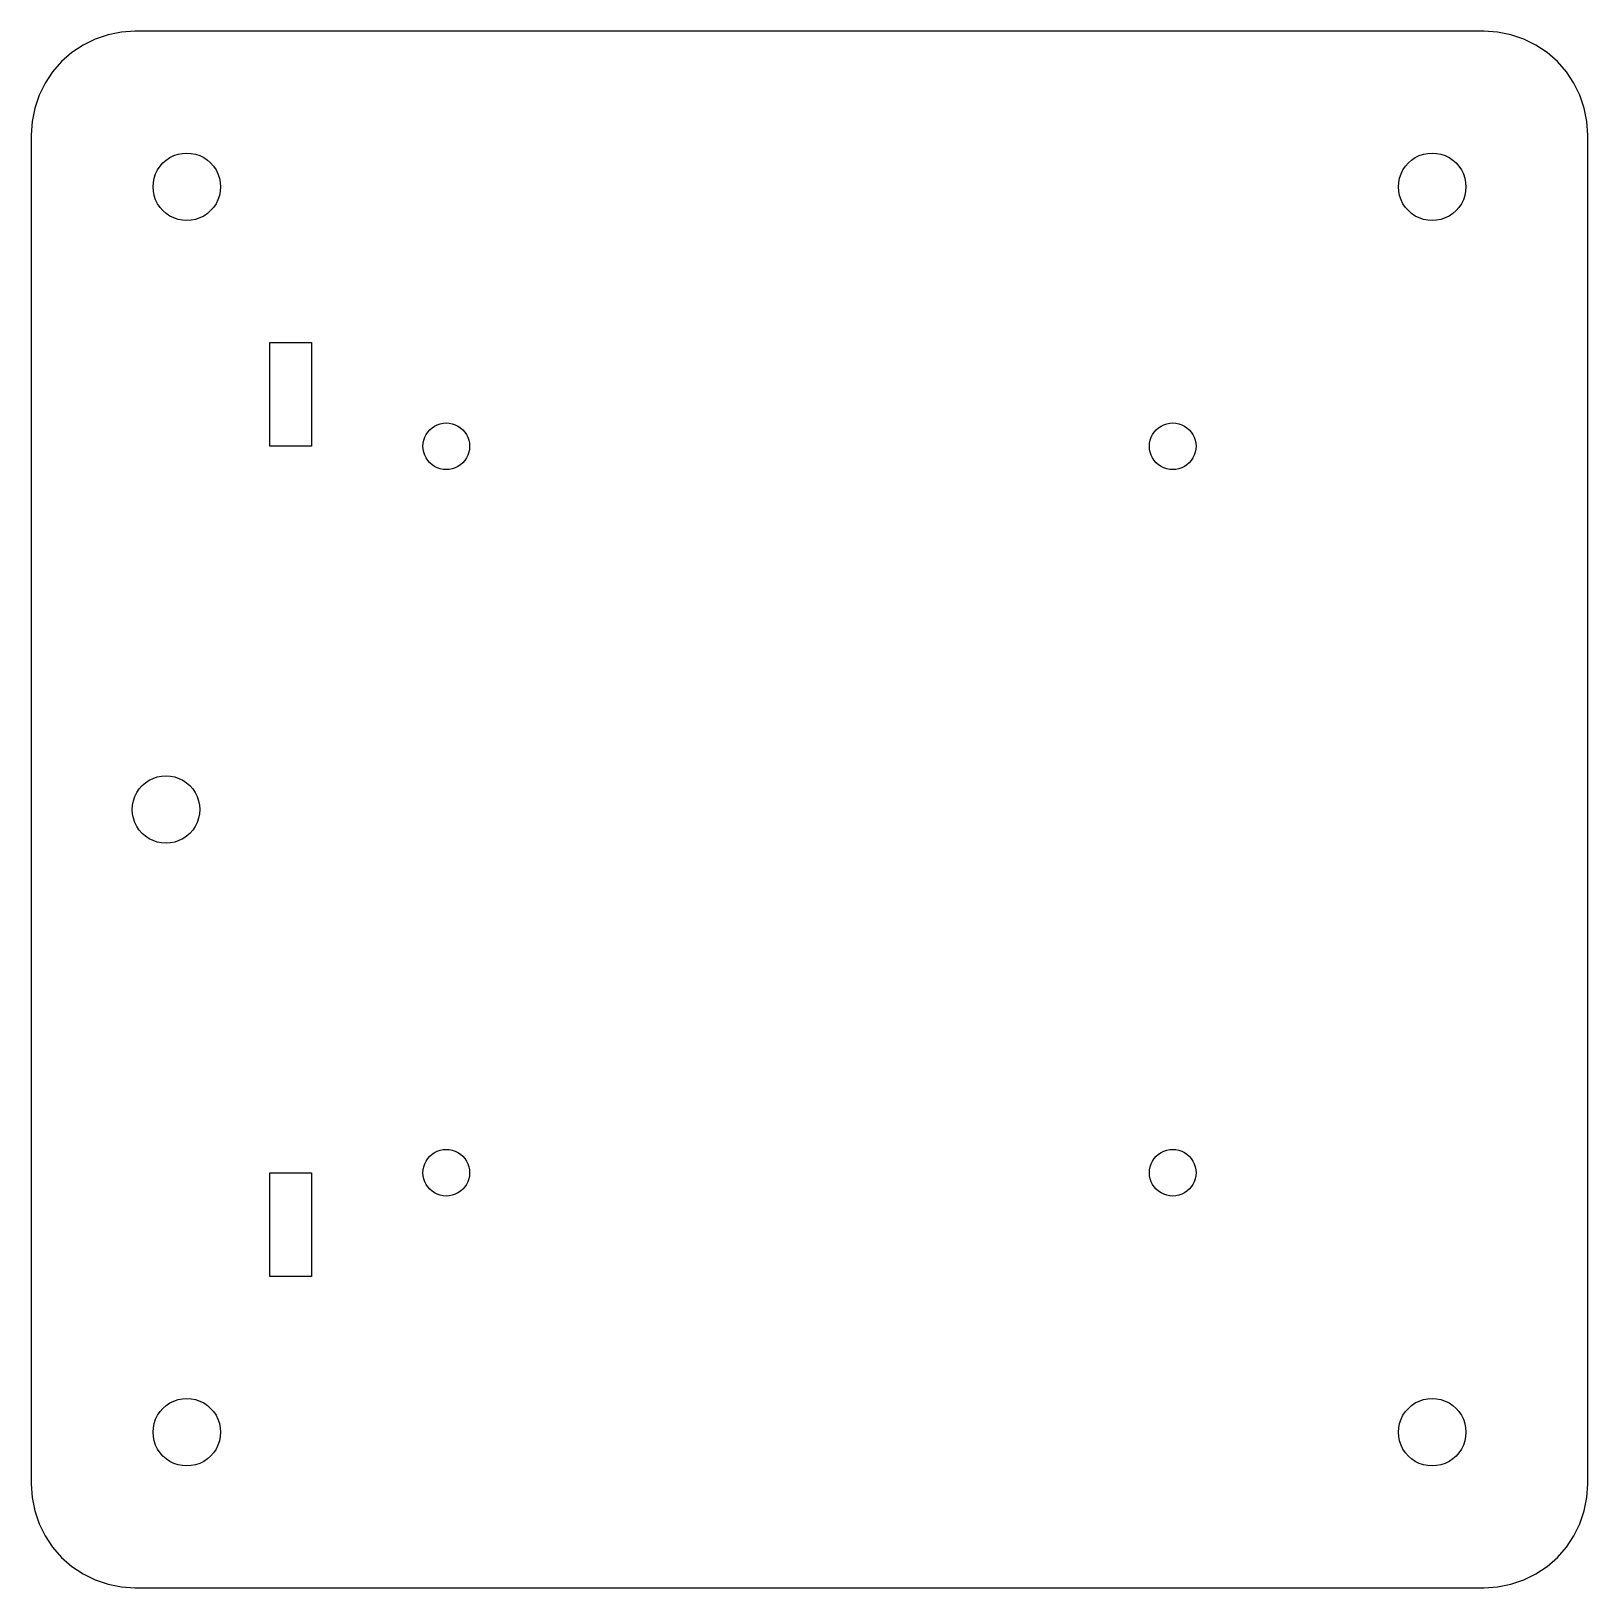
# Model space of a CAD drawing. Header units: metres. Extents: x -75 to 75, y -75 to 75.
import ezdxf

# ---------------------------------------------------------------- set-up
doc = ezdxf.new("R2010")
doc.units = ezdxf.units.M

msp = doc.modelspace()

# ---------------------------------------------------------------- linework, layer by layer
for p, q in [((-65, 75), (-66.3053, 74.9144)), ((65, 75), (-65, 75)), ((66.3053, 74.9144), (65, 75)), ((-70, 73.6602), (-71.0876, 72.9335)), ((-68.8268, 74.2388), (-70, 73.6602)), ((-67.5882, 74.6593), (-68.8268, 74.2388)), ((-66.3053, 74.9144), (-67.5882, 74.6593)), ((67.5882, 74.6593), (66.3053, 74.9144)), ((68.8268, 74.2388), (67.5882, 74.6593)), ((70, 73.6602), (68.8268, 74.2388)), ((71.0876, 72.9335), (70, 73.6602)), ((-72.0711, 72.0711), (-72.9335, 71.0876)), ((-71.0876, 72.9335), (-72.0711, 72.0711)), ((72.0711, 72.0711), (71.0876, 72.9335)), ((72.9335, 71.0876), (72.0711, 72.0711)), ((-72.9335, 71.0876), (-73.6602, 70)), ((73.6602, 70), (72.9335, 71.0876)), ((-73.6602, 70), (-74.2388, 68.8268)), ((74.2388, 68.8268), (73.6602, 70)), ((-74.6593, 67.5882), (-74.9144, 66.3053)), ((-74.2388, 68.8268), (-74.6593, 67.5882)), ((74.6593, 67.5882), (74.2388, 68.8268)), ((74.9144, 66.3053), (74.6593, 67.5882)), ((-74.9144, 66.3053), (-75, 65)), ((75, 65), (74.9144, 66.3053)), ((-75, 65), (-75, -65)), ((75, -65), (75, 65)), ((-61.625, 62.8146), (-61.2437, 63.0026)), ((-61.2437, 63.0026), (-60.8412, 63.1393)), ((-60.8412, 63.1393), (-60.4242, 63.2222)), ((-60.4242, 63.2222), (-60, 63.25)), ((-60, 63.25), (-59.5758, 63.2222)), ((-59.5758, 63.2222), (-59.1588, 63.1393)), ((-59.1588, 63.1393), (-58.7563, 63.0026)), ((-58.7563, 63.0026), (-58.375, 62.8146)), ((58.375, 62.8146), (58.7563, 63.0026)), ((58.7563, 63.0026), (59.1588, 63.1393)), ((59.1588, 63.1393), (59.5758, 63.2222)), ((59.5758, 63.2222), (60, 63.25)), ((60, 63.25), (60.4242, 63.2222)), ((60.4242, 63.2222), (60.8412, 63.1393)), ((60.8412, 63.1393), (61.2437, 63.0026)), ((61.2437, 63.0026), (61.625, 62.8146)), ((-63.0026, 61.2437), (-62.8146, 61.625)), ((-62.8146, 61.625), (-62.5784, 61.9785)), ((-62.5784, 61.9785), (-62.2981, 62.2981)), ((-62.2981, 62.2981), (-61.9785, 62.5784)), ((-61.9785, 62.5784), (-61.625, 62.8146)), ((-58.375, 62.8146), (-58.0215, 62.5784)), ((-58.0215, 62.5784), (-57.7019, 62.2981)), ((-57.7019, 62.2981), (-57.4216, 61.9785)), ((-57.4216, 61.9785), (-57.1854, 61.625)), ((-57.1854, 61.625), (-56.9974, 61.2437)), ((56.9974, 61.2437), (57.1854, 61.625)), ((57.1854, 61.625), (57.4216, 61.9785)), ((57.4216, 61.9785), (57.7019, 62.2981)), ((57.7019, 62.2981), (58.0215, 62.5784)), ((58.0215, 62.5784), (58.375, 62.8146)), ((61.625, 62.8146), (61.9785, 62.5784)), ((61.9785, 62.5784), (62.2981, 62.2981)), ((62.2981, 62.2981), (62.5784, 61.9785)), ((62.5784, 61.9785), (62.8146, 61.625)), ((62.8146, 61.625), (63.0026, 61.2437)), ((-63.25, 60), (-63.2222, 60.4242)), ((-63.2222, 59.5758), (-63.25, 60)), ((-63.2222, 60.4242), (-63.1393, 60.8412)), ((-63.1393, 60.8412), (-63.0026, 61.2437)), ((-56.9974, 61.2437), (-56.8607, 60.8412)), ((-56.8607, 60.8412), (-56.7778, 60.4242)), ((-56.7778, 60.4242), (-56.75, 60)), ((-56.75, 60), (-56.7778, 59.5758)), ((56.75, 60), (56.7778, 60.4242)), ((56.7778, 59.5758), (56.75, 60)), ((56.7778, 60.4242), (56.8607, 60.8412)), ((56.8607, 60.8412), (56.9974, 61.2437)), ((63.0026, 61.2437), (63.1393, 60.8412)), ((63.1393, 60.8412), (63.2222, 60.4242)), ((63.2222, 60.4242), (63.25, 60)), ((63.25, 60), (63.2222, 59.5758)), ((-63.1393, 59.1588), (-63.2222, 59.5758)), ((-63.0026, 58.7563), (-63.1393, 59.1588)), ((-62.8146, 58.375), (-63.0026, 58.7563)), ((-56.9974, 58.7563), (-57.1854, 58.375)), ((-56.8607, 59.1588), (-56.9974, 58.7563)), ((-56.7778, 59.5758), (-56.8607, 59.1588)), ((56.8607, 59.1588), (56.7778, 59.5758)), ((56.9974, 58.7563), (56.8607, 59.1588)), ((57.1854, 58.375), (56.9974, 58.7563)), ((63.0026, 58.7563), (62.8146, 58.375)), ((63.1393, 59.1588), (63.0026, 58.7563)), ((63.2222, 59.5758), (63.1393, 59.1588)), ((-62.5784, 58.0215), (-62.8146, 58.375)), ((-62.2981, 57.7019), (-62.5784, 58.0215)), ((-61.9785, 57.4216), (-62.2981, 57.7019)), ((-61.625, 57.1854), (-61.9785, 57.4216)), ((-61.2437, 56.9974), (-61.625, 57.1854)), ((-58.375, 57.1854), (-58.7563, 56.9974)), ((-58.0215, 57.4216), (-58.375, 57.1854)), ((-57.7019, 57.7019), (-58.0215, 57.4216)), ((-57.4216, 58.0215), (-57.7019, 57.7019)), ((-57.1854, 58.375), (-57.4216, 58.0215)), ((57.4216, 58.0215), (57.1854, 58.375)), ((57.7019, 57.7019), (57.4216, 58.0215)), ((58.0215, 57.4216), (57.7019, 57.7019)), ((58.375, 57.1854), (58.0215, 57.4216)), ((58.7563, 56.9974), (58.375, 57.1854)), ((61.625, 57.1854), (61.2437, 56.9974)), ((61.9785, 57.4216), (61.625, 57.1854)), ((62.2981, 57.7019), (61.9785, 57.4216)), ((62.5784, 58.0215), (62.2981, 57.7019)), ((62.8146, 58.375), (62.5784, 58.0215)), ((-60.8412, 56.8607), (-61.2437, 56.9974)), ((-60.4242, 56.7778), (-60.8412, 56.8607)), ((-60, 56.75), (-60.4242, 56.7778)), ((-59.5758, 56.7778), (-60, 56.75)), ((-59.1588, 56.8607), (-59.5758, 56.7778)), ((-58.7563, 56.9974), (-59.1588, 56.8607)), ((59.1588, 56.8607), (58.7563, 56.9974)), ((59.5758, 56.7778), (59.1588, 56.8607)), ((60, 56.75), (59.5758, 56.7778)), ((60.4242, 56.7778), (60, 56.75)), ((60.8412, 56.8607), (60.4242, 56.7778)), ((61.2437, 56.9974), (60.8412, 56.8607)), ((-52, 35), (-52, 45)), ((-52, 45), (-48, 45)), ((-48, 45), (-48, 35)), ((-37.0787, 35.861), (-36.9485, 36.125)), ((-36.9485, 36.125), (-36.785, 36.3697)), ((-36.785, 36.3697), (-36.591, 36.591)), ((-36.591, 36.591), (-36.3697, 36.785)), ((-36.3697, 36.785), (-36.125, 36.9485)), ((-36.125, 36.9485), (-35.861, 37.0787)), ((-35.861, 37.0787), (-35.5823, 37.1733)), ((-35.5823, 37.1733), (-35.2937, 37.2307)), ((-35.2937, 37.2307), (-35, 37.25)), ((-35, 37.25), (-34.7063, 37.2307)), ((-34.7063, 37.2307), (-34.4176, 37.1733)), ((-34.4176, 37.1733), (-34.139, 37.0787)), ((-34.139, 37.0787), (-33.875, 36.9485)), ((-33.875, 36.9485), (-33.6303, 36.785)), ((-33.6303, 36.785), (-33.409, 36.591)), ((-33.409, 36.591), (-33.215, 36.3697)), ((-33.215, 36.3697), (-33.0514, 36.125)), ((-33.0514, 36.125), (-32.9213, 35.861)), ((32.9213, 35.861), (33.0514, 36.125)), ((33.0514, 36.125), (33.215, 36.3697)), ((33.215, 36.3697), (33.409, 36.591)), ((33.409, 36.591), (33.6303, 36.785)), ((33.6303, 36.785), (33.875, 36.9485)), ((33.875, 36.9485), (34.139, 37.0787)), ((34.139, 37.0787), (34.4176, 37.1733)), ((34.4176, 37.1733), (34.7063, 37.2307)), ((34.7063, 37.2307), (35, 37.25)), ((35, 37.25), (35.2937, 37.2307)), ((35.2937, 37.2307), (35.5823, 37.1733)), ((35.5823, 37.1733), (35.861, 37.0787)), ((35.861, 37.0787), (36.125, 36.9485)), ((36.125, 36.9485), (36.3697, 36.785)), ((36.3697, 36.785), (36.591, 36.591)), ((36.591, 36.591), (36.785, 36.3697)), ((36.785, 36.3697), (36.9485, 36.125)), ((36.9485, 36.125), (37.0787, 35.861)), ((-48, 35), (-52, 35)), ((-37.25, 35), (-37.2307, 35.2937)), ((-37.2307, 34.7063), (-37.25, 35)), ((-37.2307, 35.2937), (-37.1733, 35.5823)), ((-37.1733, 34.4176), (-37.2307, 34.7063)), ((-37.1733, 35.5823), (-37.0787, 35.861)), ((-32.9213, 35.861), (-32.8267, 35.5823)), ((-32.8267, 35.5823), (-32.7692, 35.2937)), ((-32.7692, 34.7063), (-32.8267, 34.4176)), ((-32.7692, 35.2937), (-32.75, 35)), ((-32.75, 35), (-32.7692, 34.7063)), ((32.75, 35), (32.7692, 35.2937)), ((32.7692, 34.7063), (32.75, 35)), ((32.7692, 35.2937), (32.8267, 35.5823)), ((32.8267, 34.4176), (32.7692, 34.7063)), ((32.8267, 35.5823), (32.9213, 35.861)), ((37.0787, 35.861), (37.1733, 35.5823)), ((37.1733, 35.5823), (37.2307, 35.2937)), ((37.2307, 34.7063), (37.1733, 34.4176)), ((37.2307, 35.2937), (37.25, 35)), ((37.25, 35), (37.2307, 34.7063)), ((-37.0787, 34.139), (-37.1733, 34.4176)), ((-36.9485, 33.875), (-37.0787, 34.139)), ((-36.785, 33.6303), (-36.9485, 33.875)), ((-36.591, 33.409), (-36.785, 33.6303)), ((-36.3697, 33.215), (-36.591, 33.409)), ((-36.125, 33.0514), (-36.3697, 33.215)), ((-35.861, 32.9213), (-36.125, 33.0514)), ((-33.875, 33.0514), (-34.139, 32.9213)), ((-33.6303, 33.215), (-33.875, 33.0514)), ((-33.409, 33.409), (-33.6303, 33.215)), ((-33.215, 33.6303), (-33.409, 33.409)), ((-33.0514, 33.875), (-33.215, 33.6303)), ((-32.9213, 34.139), (-33.0514, 33.875)), ((-32.8267, 34.4176), (-32.9213, 34.139)), ((32.9213, 34.139), (32.8267, 34.4176)), ((33.0514, 33.875), (32.9213, 34.139)), ((33.215, 33.6303), (33.0514, 33.875)), ((33.409, 33.409), (33.215, 33.6303)), ((33.6303, 33.215), (33.409, 33.409)), ((33.875, 33.0514), (33.6303, 33.215)), ((34.139, 32.9213), (33.875, 33.0514)), ((36.125, 33.0514), (35.861, 32.9213)), ((36.3697, 33.215), (36.125, 33.0514)), ((36.591, 33.409), (36.3697, 33.215)), ((36.785, 33.6303), (36.591, 33.409)), ((36.9485, 33.875), (36.785, 33.6303)), ((37.0787, 34.139), (36.9485, 33.875)), ((37.1733, 34.4176), (37.0787, 34.139)), ((-35.5823, 32.8267), (-35.861, 32.9213)), ((-35.2937, 32.7692), (-35.5823, 32.8267)), ((-35, 32.75), (-35.2937, 32.7692)), ((-34.7063, 32.7692), (-35, 32.75)), ((-34.4176, 32.8267), (-34.7063, 32.7692)), ((-34.139, 32.9213), (-34.4176, 32.8267)), ((34.4176, 32.8267), (34.139, 32.9213)), ((34.7063, 32.7692), (34.4176, 32.8267)), ((35, 32.75), (34.7063, 32.7692)), ((35.2937, 32.7692), (35, 32.75)), ((35.5823, 32.8267), (35.2937, 32.7692)), ((35.861, 32.9213), (35.5823, 32.8267)), ((-63.625, 2.81458), (-63.2437, 3.00259)), ((-63.2437, 3.00259), (-62.8412, 3.13925)), ((-62.8412, 3.13925), (-62.4242, 3.22218)), ((-62.4242, 3.22218), (-62, 3.25)), ((-62, 3.25), (-61.5758, 3.22218)), ((-61.5758, 3.22218), (-61.1588, 3.13925)), ((-61.1588, 3.13925), (-60.7563, 3.00259)), ((-60.7563, 3.00259), (-60.375, 2.81458)), ((-65.0026, 1.24371), (-64.8146, 1.625)), ((-64.8146, 1.625), (-64.5784, 1.97847)), ((-64.5784, 1.97847), (-64.2981, 2.2981)), ((-64.2981, 2.2981), (-63.9785, 2.57838)), ((-63.9785, 2.57838), (-63.625, 2.81458)), ((-60.375, 2.81458), (-60.0215, 2.57838)), ((-60.0215, 2.57838), (-59.7019, 2.2981)), ((-59.7019, 2.2981), (-59.4216, 1.97847)), ((-59.4216, 1.97847), (-59.1854, 1.625)), ((-59.1854, 1.625), (-58.9974, 1.24371)), ((-65.25, 0), (-65.2222, 0.42421)), ((-65.2222, -0.42421), (-65.25, 0)), ((-65.2222, 0.42421), (-65.1393, 0.84116)), ((-65.1393, 0.84116), (-65.0026, 1.24371)), ((-58.9974, 1.24371), (-58.8607, 0.84116)), ((-58.8607, 0.84116), (-58.7778, 0.42421)), ((-58.7778, 0.42421), (-58.75, 0)), ((-58.75, 0), (-58.7778, -0.42421)), ((-65.1393, -0.84116), (-65.2222, -0.42421)), ((-65.0026, -1.24371), (-65.1393, -0.84116)), ((-64.8146, -1.625), (-65.0026, -1.24371)), ((-58.9974, -1.24371), (-59.1854, -1.625)), ((-58.8607, -0.84116), (-58.9974, -1.24371)), ((-58.7778, -0.42421), (-58.8607, -0.84116)), ((-64.5784, -1.97847), (-64.8146, -1.625)), ((-64.2981, -2.2981), (-64.5784, -1.97847)), ((-63.9785, -2.57838), (-64.2981, -2.2981)), ((-63.625, -2.81458), (-63.9785, -2.57838)), ((-63.2437, -3.00259), (-63.625, -2.81458)), ((-60.375, -2.81458), (-60.7563, -3.00259)), ((-60.0215, -2.57838), (-60.375, -2.81458)), ((-59.7019, -2.2981), (-60.0215, -2.57838)), ((-59.4216, -1.97847), (-59.7019, -2.2981)), ((-59.1854, -1.625), (-59.4216, -1.97847)), ((-62.8412, -3.13925), (-63.2437, -3.00259)), ((-62.4242, -3.22218), (-62.8412, -3.13925)), ((-62, -3.25), (-62.4242, -3.22218)), ((-61.5758, -3.22218), (-62, -3.25)), ((-61.1588, -3.13925), (-61.5758, -3.22218)), ((-60.7563, -3.00259), (-61.1588, -3.13925)), ((-36.125, -33.0514), (-35.861, -32.9213)), ((-35.861, -32.9213), (-35.5823, -32.8267)), ((-35.5823, -32.8267), (-35.2937, -32.7692)), ((-35.2937, -32.7692), (-35, -32.75)), ((-35, -32.75), (-34.7063, -32.7692)), ((-34.7063, -32.7692), (-34.4176, -32.8267)), ((-34.4176, -32.8267), (-34.139, -32.9213)), ((-34.139, -32.9213), (-33.875, -33.0514)), ((33.875, -33.0514), (34.139, -32.9213)), ((34.139, -32.9213), (34.4176, -32.8267)), ((34.4176, -32.8267), (34.7063, -32.7692)), ((34.7063, -32.7692), (35, -32.75)), ((35, -32.75), (35.2937, -32.7692)), ((35.2937, -32.7692), (35.5823, -32.8267)), ((35.5823, -32.8267), (35.861, -32.9213)), ((35.861, -32.9213), (36.125, -33.0514)), ((-37.2307, -34.7063), (-37.1733, -34.4176)), ((-37.1733, -34.4176), (-37.0787, -34.139)), ((-37.0787, -34.139), (-36.9485, -33.875)), ((-36.9485, -33.875), (-36.785, -33.6303)), ((-36.785, -33.6303), (-36.591, -33.409)), ((-36.591, -33.409), (-36.3697, -33.215)), ((-36.3697, -33.215), (-36.125, -33.0514)), ((-33.875, -33.0514), (-33.6303, -33.215)), ((-33.6303, -33.215), (-33.409, -33.409)), ((-33.409, -33.409), (-33.215, -33.6303)), ((-33.215, -33.6303), (-33.0514, -33.875)), ((-33.0514, -33.875), (-32.9213, -34.139)), ((-32.9213, -34.139), (-32.8267, -34.4176)), ((-32.8267, -34.4176), (-32.7692, -34.7063)), ((32.7692, -34.7063), (32.8267, -34.4176)), ((32.8267, -34.4176), (32.9213, -34.139)), ((32.9213, -34.139), (33.0514, -33.875)), ((33.0514, -33.875), (33.215, -33.6303)), ((33.215, -33.6303), (33.409, -33.409)), ((33.409, -33.409), (33.6303, -33.215)), ((33.6303, -33.215), (33.875, -33.0514)), ((36.125, -33.0514), (36.3697, -33.215)), ((36.3697, -33.215), (36.591, -33.409)), ((36.591, -33.409), (36.785, -33.6303)), ((36.785, -33.6303), (36.9485, -33.875)), ((36.9485, -33.875), (37.0787, -34.139)), ((37.0787, -34.139), (37.1733, -34.4176)), ((37.1733, -34.4176), (37.2307, -34.7063)), ((-52, -45), (-52, -35)), ((-52, -35), (-48, -35)), ((-48, -35), (-48, -45)), ((-37.25, -35), (-37.2307, -34.7063)), ((-37.2307, -35.2937), (-37.25, -35)), ((-37.1733, -35.5823), (-37.2307, -35.2937)), ((-37.0787, -35.861), (-37.1733, -35.5823)), ((-36.9485, -36.125), (-37.0787, -35.861)), ((-32.9213, -35.861), (-33.0514, -36.125)), ((-32.8267, -35.5823), (-32.9213, -35.861)), ((-32.7692, -35.2937), (-32.8267, -35.5823)), ((-32.7692, -34.7063), (-32.75, -35)), ((-32.75, -35), (-32.7692, -35.2937)), ((32.75, -35), (32.7692, -34.7063)), ((32.7692, -35.2937), (32.75, -35)), ((32.8267, -35.5823), (32.7692, -35.2937)), ((32.9213, -35.861), (32.8267, -35.5823)), ((33.0514, -36.125), (32.9213, -35.861)), ((37.0787, -35.861), (36.9485, -36.125)), ((37.1733, -35.5823), (37.0787, -35.861)), ((37.2307, -35.2937), (37.1733, -35.5823)), ((37.2307, -34.7063), (37.25, -35)), ((37.25, -35), (37.2307, -35.2937)), ((-36.785, -36.3697), (-36.9485, -36.125)), ((-36.591, -36.591), (-36.785, -36.3697)), ((-36.3697, -36.785), (-36.591, -36.591)), ((-36.125, -36.9485), (-36.3697, -36.785)), ((-35.861, -37.0787), (-36.125, -36.9485)), ((-35.5823, -37.1733), (-35.861, -37.0787)), ((-35.2937, -37.2307), (-35.5823, -37.1733)), ((-35, -37.25), (-35.2937, -37.2307)), ((-34.7063, -37.2307), (-35, -37.25)), ((-34.4176, -37.1733), (-34.7063, -37.2307)), ((-34.139, -37.0787), (-34.4176, -37.1733)), ((-33.875, -36.9485), (-34.139, -37.0787)), ((-33.6303, -36.785), (-33.875, -36.9485)), ((-33.409, -36.591), (-33.6303, -36.785)), ((-33.215, -36.3697), (-33.409, -36.591)), ((-33.0514, -36.125), (-33.215, -36.3697)), ((33.215, -36.3697), (33.0514, -36.125)), ((33.409, -36.591), (33.215, -36.3697)), ((33.6303, -36.785), (33.409, -36.591)), ((33.875, -36.9485), (33.6303, -36.785)), ((34.139, -37.0787), (33.875, -36.9485)), ((34.4176, -37.1733), (34.139, -37.0787)), ((34.7063, -37.2307), (34.4176, -37.1733)), ((35, -37.25), (34.7063, -37.2307)), ((35.2937, -37.2307), (35, -37.25)), ((35.5823, -37.1733), (35.2937, -37.2307)), ((35.861, -37.0787), (35.5823, -37.1733)), ((36.125, -36.9485), (35.861, -37.0787)), ((36.3697, -36.785), (36.125, -36.9485)), ((36.591, -36.591), (36.3697, -36.785)), ((36.785, -36.3697), (36.591, -36.591)), ((36.9485, -36.125), (36.785, -36.3697)), ((-48, -45), (-52, -45)), ((-61.625, -57.1854), (-61.2437, -56.9974)), ((-61.2437, -56.9974), (-60.8412, -56.8607)), ((-60.8412, -56.8607), (-60.4242, -56.7778)), ((-60.4242, -56.7778), (-60, -56.75)), ((-60, -56.75), (-59.5758, -56.7778)), ((-59.5758, -56.7778), (-59.1588, -56.8607)), ((-59.1588, -56.8607), (-58.7563, -56.9974)), ((-58.7563, -56.9974), (-58.375, -57.1854)), ((58.375, -57.1854), (58.7563, -56.9974)), ((58.7563, -56.9974), (59.1588, -56.8607)), ((59.1588, -56.8607), (59.5758, -56.7778)), ((59.5758, -56.7778), (60, -56.75)), ((60, -56.75), (60.4242, -56.7778)), ((60.4242, -56.7778), (60.8412, -56.8607)), ((60.8412, -56.8607), (61.2437, -56.9974)), ((61.2437, -56.9974), (61.625, -57.1854)), ((-63.0026, -58.7563), (-62.8146, -58.375)), ((-62.8146, -58.375), (-62.5784, -58.0215)), ((-62.5784, -58.0215), (-62.2981, -57.7019)), ((-62.2981, -57.7019), (-61.9785, -57.4216)), ((-61.9785, -57.4216), (-61.625, -57.1854)), ((-58.375, -57.1854), (-58.0215, -57.4216)), ((-58.0215, -57.4216), (-57.7019, -57.7019)), ((-57.7019, -57.7019), (-57.4216, -58.0215)), ((-57.4216, -58.0215), (-57.1854, -58.375)), ((-57.1854, -58.375), (-56.9974, -58.7563)), ((56.9974, -58.7563), (57.1854, -58.375)), ((57.1854, -58.375), (57.4216, -58.0215)), ((57.4216, -58.0215), (57.7019, -57.7019)), ((57.7019, -57.7019), (58.0215, -57.4216)), ((58.0215, -57.4216), (58.375, -57.1854)), ((61.625, -57.1854), (61.9785, -57.4216)), ((61.9785, -57.4216), (62.2981, -57.7019)), ((62.2981, -57.7019), (62.5784, -58.0215)), ((62.5784, -58.0215), (62.8146, -58.375)), ((62.8146, -58.375), (63.0026, -58.7563)), ((-63.25, -60), (-63.2222, -59.5758)), ((-63.2222, -60.4242), (-63.25, -60)), ((-63.2222, -59.5758), (-63.1393, -59.1588)), ((-63.1393, -59.1588), (-63.0026, -58.7563)), ((-56.9974, -58.7563), (-56.8607, -59.1588)), ((-56.8607, -59.1588), (-56.7778, -59.5758)), ((-56.7778, -59.5758), (-56.75, -60)), ((-56.75, -60), (-56.7778, -60.4242)), ((56.75, -60), (56.7778, -59.5758)), ((56.7778, -60.4242), (56.75, -60)), ((56.7778, -59.5758), (56.8607, -59.1588)), ((56.8607, -59.1588), (56.9974, -58.7563)), ((63.0026, -58.7563), (63.1393, -59.1588)), ((63.1393, -59.1588), (63.2222, -59.5758)), ((63.2222, -59.5758), (63.25, -60)), ((63.25, -60), (63.2222, -60.4242)), ((-63.1393, -60.8412), (-63.2222, -60.4242)), ((-63.0026, -61.2437), (-63.1393, -60.8412)), ((-62.8146, -61.625), (-63.0026, -61.2437)), ((-56.9974, -61.2437), (-57.1854, -61.625)), ((-56.8607, -60.8412), (-56.9974, -61.2437)), ((-56.7778, -60.4242), (-56.8607, -60.8412)), ((56.8607, -60.8412), (56.7778, -60.4242)), ((56.9974, -61.2437), (56.8607, -60.8412)), ((57.1854, -61.625), (56.9974, -61.2437)), ((63.0026, -61.2437), (62.8146, -61.625)), ((63.1393, -60.8412), (63.0026, -61.2437)), ((63.2222, -60.4242), (63.1393, -60.8412)), ((-62.5784, -61.9785), (-62.8146, -61.625)), ((-62.2981, -62.2981), (-62.5784, -61.9785)), ((-61.9785, -62.5784), (-62.2981, -62.2981)), ((-61.625, -62.8146), (-61.9785, -62.5784)), ((-61.2437, -63.0026), (-61.625, -62.8146)), ((-58.375, -62.8146), (-58.7563, -63.0026)), ((-58.0215, -62.5784), (-58.375, -62.8146)), ((-57.7019, -62.2981), (-58.0215, -62.5784)), ((-57.4216, -61.9785), (-57.7019, -62.2981)), ((-57.1854, -61.625), (-57.4216, -61.9785)), ((57.4216, -61.9785), (57.1854, -61.625)), ((57.7019, -62.2981), (57.4216, -61.9785)), ((58.0215, -62.5784), (57.7019, -62.2981)), ((58.375, -62.8146), (58.0215, -62.5784)), ((58.7563, -63.0026), (58.375, -62.8146)), ((61.625, -62.8146), (61.2437, -63.0026)), ((61.9785, -62.5784), (61.625, -62.8146)), ((62.2981, -62.2981), (61.9785, -62.5784)), ((62.5784, -61.9785), (62.2981, -62.2981)), ((62.8146, -61.625), (62.5784, -61.9785)), ((-60.8412, -63.1393), (-61.2437, -63.0026)), ((-60.4242, -63.2222), (-60.8412, -63.1393)), ((-60, -63.25), (-60.4242, -63.2222)), ((-59.5758, -63.2222), (-60, -63.25)), ((-59.1588, -63.1393), (-59.5758, -63.2222)), ((-58.7563, -63.0026), (-59.1588, -63.1393)), ((59.1588, -63.1393), (58.7563, -63.0026)), ((59.5758, -63.2222), (59.1588, -63.1393)), ((60, -63.25), (59.5758, -63.2222)), ((60.4242, -63.2222), (60, -63.25)), ((60.8412, -63.1393), (60.4242, -63.2222)), ((61.2437, -63.0026), (60.8412, -63.1393)), ((-75, -65), (-74.9144, -66.3053)), ((74.9144, -66.3053), (75, -65)), ((-74.9144, -66.3053), (-74.6593, -67.5882)), ((74.6593, -67.5882), (74.9144, -66.3053)), ((-74.6593, -67.5882), (-74.2388, -68.8268)), ((-74.2388, -68.8268), (-73.6602, -70)), ((73.6602, -70), (74.2388, -68.8268)), ((74.2388, -68.8268), (74.6593, -67.5882)), ((-73.6602, -70), (-72.9335, -71.0876)), ((72.9335, -71.0876), (73.6602, -70)), ((-72.9335, -71.0876), (-72.0711, -72.0711)), ((72.0711, -72.0711), (72.9335, -71.0876)), ((-72.0711, -72.0711), (-71.0876, -72.9335)), ((-71.0876, -72.9335), (-70, -73.6602)), ((70, -73.6602), (71.0876, -72.9335)), ((71.0876, -72.9335), (72.0711, -72.0711)), ((-70, -73.6602), (-68.8268, -74.2388)), ((-68.8268, -74.2388), (-67.5882, -74.6593)), ((-67.5882, -74.6593), (-66.3053, -74.9144)), ((-66.3053, -74.9144), (-65, -75)), ((-65, -75), (65, -75)), ((65, -75), (66.3053, -74.9144)), ((66.3053, -74.9144), (67.5882, -74.6593)), ((67.5882, -74.6593), (68.8268, -74.2388)), ((68.8268, -74.2388), (70, -73.6602))]:
    msp.add_line(p, q)

doc.saveas('drawing.dxf')
